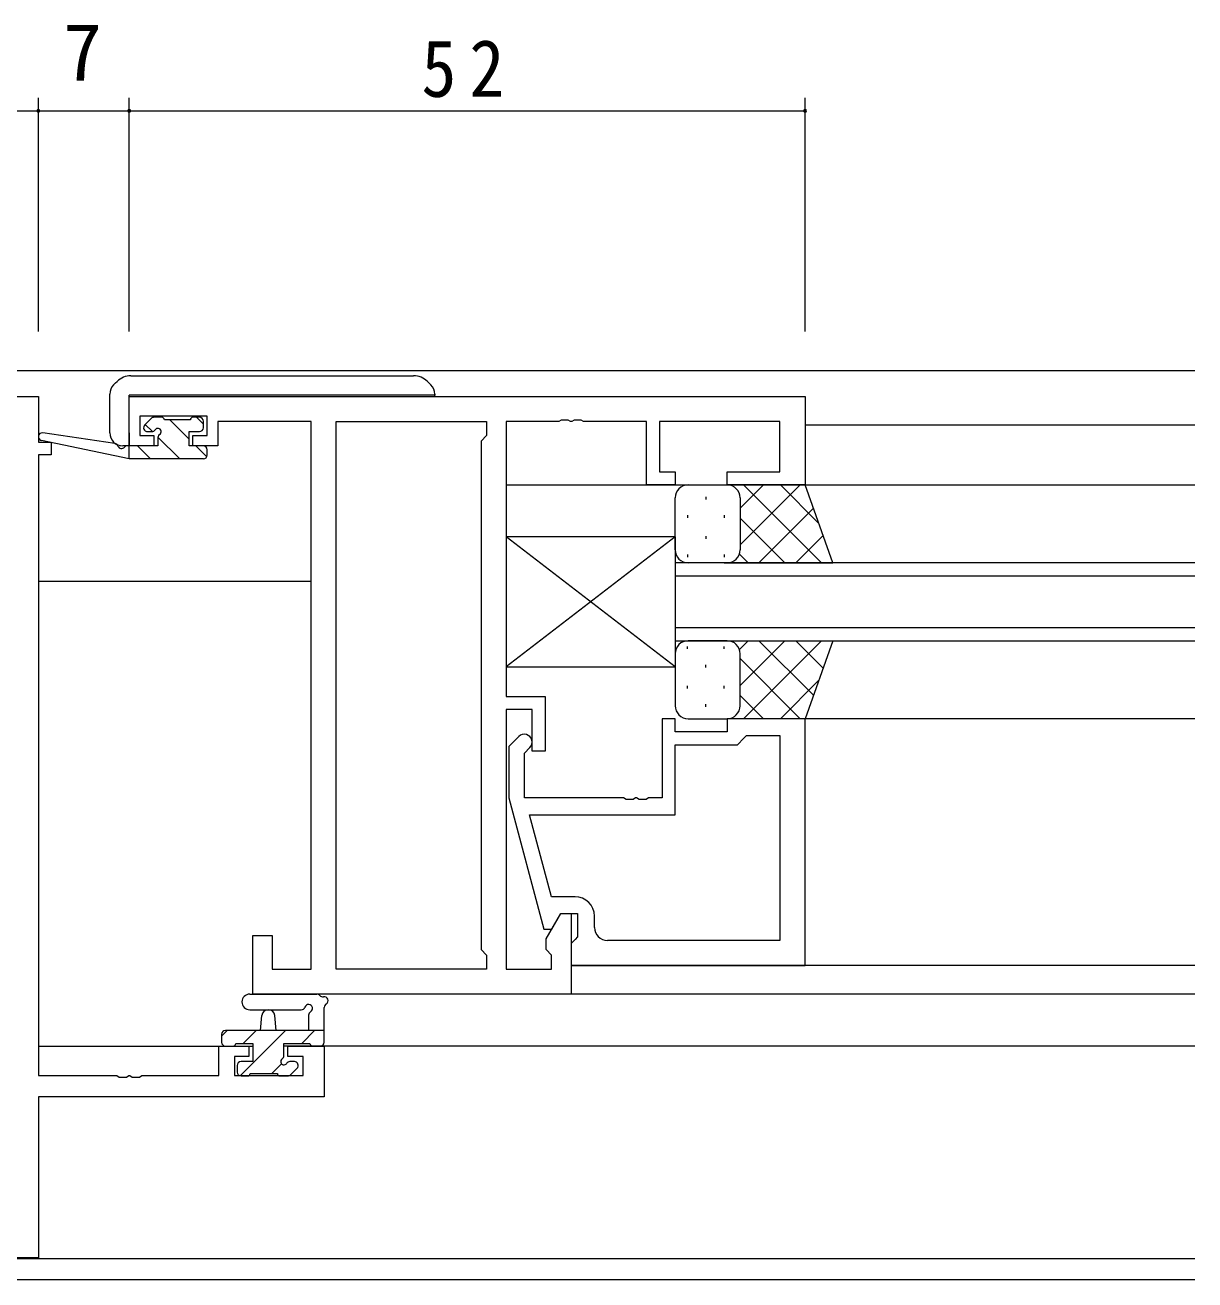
# Model space of a CAD drawing. Units: millimetres on the paper. Extents: x -397 to 397, y -282 to 282.
# Drawn here: x 140.1 to 230.1, y 11.8 to 108.4 of the extents above; entities that cross this region are included whole.
import ezdxf
from ezdxf.enums import TextEntityAlignment as Align

# ---------------------------------------------------------------- set-up
doc = ezdxf.new("R2010")
doc.units = ezdxf.units.MM
for name, color, linetype, lineweight in [('0-3_YKK_11', 7, 'Continuous', 18), ('0-4_YKK_12', 2, 'Continuous', 18), ('0-5_YKK_13', 4, 'Continuous', 18), ('0-6_YKK_D', 6, 'Continuous', 18)]:
    doc.layers.add(name, color=color, linetype=linetype, lineweight=lineweight)
doc.styles.add('ＭＳ ゴシック', font='')
doc.styles.get('ＭＳ ゴシック').set_extended_font_data('MS Gothic')

msp = doc.modelspace()

# ---------------------------------------------------------------- linework, layer by layer
at = {"layer": '0-3_YKK_11'}
for p, q in [((121.12, 79.847), (141.12, 79.847)), ((141.12, 79.847), (141.12, 76.347)), ((148.12, 76.047), (148.12, 79.847)), ((148.12, 79.847), (200.12, 79.847)), ((200.12, 79.847), (200.12, 73.047)), ((148.92, 78.347), (148.92, 76.847)), ((154.12, 78.347), (148.92, 78.347)), ((154.12, 76.847), (154.12, 78.347)), ((154.92, 77.917), (154.92, 77.117)), ((162.12, 77.917), (154.92, 77.917)), ((162.12, 35.777), (162.12, 77.917)), ((164.05, 35.777), (164.05, 77.917)), ((164.05, 77.917), (175.62, 77.917)), ((164.05, 35.777), (164.05, 77.917)), ((175.62, 77.917), (175.62, 76.847)), ((177.12, 77.917), (177.12, 56.747)), ((181.162, 77.917), (177.12, 77.917)), ((181.345, 78.037), (181.162, 77.917)), ((181.895, 78.037), (181.345, 78.037)), ((182.078, 77.917), (181.895, 78.037)), ((182.162, 77.917), (182.078, 77.917)), ((182.345, 78.037), (182.162, 77.917)), ((182.895, 78.037), (182.345, 78.037)), ((183.078, 77.917), (182.895, 78.037)), ((187.92, 77.917), (183.078, 77.917)), ((187.92, 73.047), (187.92, 77.917)), ((188.92, 77.917), (188.92, 74.047)), ((198.19, 77.917), (188.92, 77.917)), ((198.19, 74.047), (198.19, 77.917)), ((141.12, 76.347), (142.12, 76.347)), ((142.12, 76.347), (142.12, 75.347)), ((148.92, 76.847), (150.02, 76.847)), ((150.02, 76.847), (150.02, 76.047)), ((153.02, 76.847), (154.12, 76.847)), ((153.02, 76.047), (153.02, 76.847)), ((154.92, 77.117), (154.92, 76.047)), ((175.62, 76.847), (175.19, 76.417)), ((175.19, 76.417), (175.19, 37.277)), ((142.12, 75.347), (141.12, 75.347)), ((141.12, 75.347), (141.12, 27.577)), ((150.02, 76.047), (148.12, 76.047)), ((154.92, 76.047), (153.02, 76.047)), ((188.92, 74.047), (190.12, 74.047)), ((190.12, 74.047), (190.12, 73.047)), ((194.12, 74.047), (198.19, 74.047)), ((194.12, 73.047), (194.12, 74.047)), ((190.12, 73.047), (187.92, 73.047)), ((200.12, 73.047), (194.12, 73.047)), ((177.12, 56.747), (180.12, 56.747)), ((180.12, 56.747), (180.12, 52.547)), ((177.12, 55.747), (177.12, 35.777)), ((179.12, 55.747), (177.12, 55.747)), ((179.12, 52.547), (179.12, 55.747)), ((189.12, 55.047), (189.12, 48.947)), ((190.12, 55.047), (189.12, 55.047)), ((190.12, 54.047), (190.12, 55.047)), ((194.12, 55.047), (194.12, 54.047)), ((200.12, 55.047), (194.12, 55.047)), ((200.12, 36.047), (200.12, 55.047)), ((178.096, 53.671), (177.32, 52.896)), ((194.12, 54.047), (190.12, 54.047)), ((194.92, 53.047), (195.42, 53.547)), ((195.42, 53.547), (195.62, 53.747)), ((195.62, 53.747), (198.19, 53.747)), ((198.19, 53.747), (198.19, 37.977)), ((198.19, 53.747), (198.19, 37.977)), ((177.32, 52.896), (177.32, 48.95)), ((178.52, 52.399), (178.944, 52.823)), ((178.52, 48.947), (178.52, 52.399)), ((180.12, 52.547), (179.12, 52.547)), ((190.12, 53.047), (194.92, 53.047)), ((190.12, 47.647), (190.12, 53.047)), ((177.32, 48.95), (180.027, 38.847)), ((186.162, 48.947), (178.52, 48.947)), ((186.345, 48.827), (186.162, 48.947)), ((186.895, 48.827), (186.345, 48.827)), ((187.078, 48.947), (186.895, 48.827)), ((187.162, 48.947), (187.078, 48.947)), ((187.345, 48.827), (187.162, 48.947)), ((187.895, 48.827), (187.345, 48.827)), ((188.078, 48.947), (187.895, 48.827)), ((189.12, 48.947), (188.078, 48.947)), ((178.911, 47.647), (190.12, 47.647)), ((180.599, 41.347), (178.911, 47.647)), ((182.42, 41.347), (180.599, 41.347)), ((180.19, 38.09), (181.32, 40.047)), ((180.627, 38.847), (181.32, 40.047)), ((181.32, 40.047), (182.12, 40.047)), ((181.32, 40.047), (182.62, 40.047)), ((182.12, 40.047), (182.12, 33.847)), ((182.62, 40.047), (182.62, 38.247)), ((183.92, 38.977), (183.92, 39.847)), ((180.027, 38.847), (180.627, 38.847)), ((157.62, 38.347), (159.12, 38.347)), ((157.62, 33.847), (157.62, 38.347)), ((159.12, 38.347), (159.12, 35.777)), ((180.19, 37.277), (180.19, 38.09)), ((182.42, 38.047), (182.12, 37.747)), ((182.12, 37.747), (182.12, 36.047)), ((182.62, 38.247), (182.42, 38.047)), ((198.19, 37.977), (184.92, 37.977)), ((175.19, 37.277), (175.62, 36.847)), ((175.62, 36.847), (175.62, 35.777)), ((180.62, 36.847), (180.19, 37.277)), ((180.62, 35.777), (180.62, 36.847)), ((159.12, 35.777), (162.12, 35.777)), ((175.62, 35.777), (164.05, 35.777)), ((177.12, 35.777), (180.62, 35.777)), ((182.12, 36.047), (200.12, 36.047)), ((182.12, 33.847), (157.62, 33.847)), ((155.02, 29.847), (157.32, 29.847)), ((155.02, 27.577), (155.02, 29.847)), ((156.22, 29.047), (156.22, 27.577)), ((157.32, 29.047), (156.22, 29.047)), ((157.32, 29.847), (157.32, 29.047)), ((160.32, 29.847), (163.12, 29.847)), ((160.32, 29.047), (160.32, 29.847)), ((161.49, 29.047), (160.32, 29.047)), ((161.49, 27.577), (161.49, 29.047)), ((163.12, 29.847), (163.12, 25.947)), ((141.12, 27.577), (147.162, 27.577)), ((147.162, 27.577), (147.345, 27.457)), ((147.345, 27.457), (147.895, 27.457)), ((147.895, 27.457), (148.078, 27.577)), ((148.078, 27.577), (148.162, 27.577)), ((148.162, 27.577), (148.345, 27.457)), ((148.345, 27.457), (148.895, 27.457)), ((148.895, 27.457), (149.078, 27.577)), ((149.078, 27.577), (155.02, 27.577)), ((156.22, 27.577), (161.49, 27.577)), ((141.12, 25.947), (141.12, 13.547)), ((163.12, 25.947), (141.12, 25.947)), ((141.12, 13.547), (121.12, 13.547))]:
    msp.add_line(p, q, dxfattribs=at)
for centre, radius, start, end in [((178.52, 53.247), 0.6, 314.99999, 135.00001), ((182.42, 39.847), 1.5, 0.00001, 89.99999), ((184.92, 38.977), 1, 180.00001, 269.99999)]:
    msp.add_arc(centre, radius, start, end, dxfattribs=at)
at = {"layer": '0-4_YKK_12'}
for p, q in [((32.12, 81.847), (230.12, 81.847)), ((230.12, 77.647), (200.12, 77.647)), ((177.12, 73.047), (230.12, 73.047)), ((190.12, 67.048), (190.12, 61.048)), ((230.12, 67.048), (190.12, 67.048)), ((190.12, 66.048), (230.12, 66.048)), ((141.12, 65.647), (162.12, 65.647)), ((230.12, 62.048), (190.12, 62.048)), ((190.12, 61.048), (230.12, 61.048)), ((230.12, 55.047), (199.62, 55.047)), ((230.12, 36.047), (182.12, 36.047)), ((230.12, 33.847), (181.82, 33.847)), ((141.12, 29.847), (157.62, 29.847)), ((230.12, 29.847), (160.02, 29.847)), ((230.12, 13.477), (32.12, 13.477)), ((230.12, 11.847), (32.12, 11.847))]:
    msp.add_line(p, q, dxfattribs=at)
at = {"layer": '0-5_YKK_13'}
for p, q in [((148.241, 81.447), (148.291, 81.447)), ((148.291, 81.447), (154.998, 81.447)), ((154.998, 81.447), (169.998, 81.447)), ((146.913, 80.74), (147.066, 80.894)), ((147.066, 80.894), (147.18, 81.008)), ((171.059, 81.008), (171.327, 80.74)), ((146.62, 79.921), (146.62, 80.033)), ((146.62, 77.047), (146.62, 79.921)), ((148.12, 77.047), (148.12, 79.947)), ((155.62, 79.947), (148.12, 79.947)), ((156.62, 79.947), (155.62, 79.947)), ((170.62, 79.947), (157.62, 79.947)), ((171.62, 79.947), (170.62, 79.947)), ((171.62, 80.033), (171.62, 79.947)), ((171.62, 79.847), (171.62, 79.947)), ((150.62, 78.247), (150.02, 78.247)), ((153.52, 78.247), (153.02, 78.247)), ((153.82, 77.722), (153.295, 78.247)), ((149.808, 78.159), (149.308, 77.659)), ((149.901, 77.15), (149.35, 77.702)), ((152.82, 78.047), (150.82, 78.047)), ((152.72, 76.577), (151.25, 78.047)), ((153.82, 77.447), (153.82, 77.947)), ((148.122, 75.047), (141.361, 76.453)), ((147.008, 76.221), (141.466, 77.044)), ((149.52, 77.147), (149.859, 77.147)), ((150.32, 76.686), (150.32, 76.047)), ((152.004, 75.047), (150.323, 76.729)), ((152.72, 77.147), (153.52, 77.147)), ((152.72, 76.047), (152.72, 77.147)), ((148.034, 76.047), (147.62, 76.047)), ((148.122, 76.047), (148.035, 76.061)), ((148.122, 75.047), (148.122, 76.047)), ((150.32, 76.047), (148.122, 76.047)), ((149.759, 75.047), (148.759, 76.047)), ((153.82, 76.047), (152.72, 76.047)), ((154.087, 75.21), (153.25, 76.047)), ((154.12, 75.347), (154.12, 75.747)), ((153.82, 75.047), (148.122, 75.047)), ((191.123, 73.047), (194.123, 73.047)), ((200.123, 73.047), (194.123, 73.047)), ((195.123, 71.255), (196.915, 73.047)), ((195.123, 68.426), (199.744, 73.047)), ((195.392, 73.047), (201.392, 67.047)), ((198.22, 73.047), (201.181, 70.086)), ((202.266, 67.047), (200.123, 73.047)), ((190.123, 68.047), (190.123, 72.047)), ((192.487, 72.127), (192.487, 71.927)), ((195.123, 72.047), (195.123, 68.447)), ((195.123, 71.647), (195.123, 68.047)), ((191.072, 70.712), (191.072, 70.512)), ((193.902, 70.712), (193.902, 70.512)), ((196.572, 67.047), (200.768, 71.242)), ((195.123, 70.486), (198.563, 67.047)), ((190.12, 69.047), (177.12, 69.047)), ((177.12, 69.047), (177.12, 59.047)), ((190.12, 69.047), (177.12, 59.047)), ((190.12, 59.047), (177.12, 69.047)), ((190.12, 69.047), (190.12, 59.047)), ((192.487, 69.097), (192.487, 68.897)), ((199.4, 67.047), (201.512, 69.158)), ((191.072, 67.682), (191.072, 67.482)), ((193.902, 67.682), (193.902, 67.482)), ((195.067, 67.715), (195.735, 67.047)), ((194.123, 67.047), (191.123, 67.047)), ((193.902, 67.047), (202.266, 67.047)), ((194.123, 61.048), (191.123, 61.048)), ((193.902, 61.048), (202.266, 61.048)), ((195.067, 60.38), (195.735, 61.048)), ((195.123, 57.609), (198.563, 61.048)), ((195.392, 55.048), (201.392, 61.048)), ((196.572, 61.048), (200.768, 56.853)), ((199.4, 61.048), (201.512, 58.937)), ((202.266, 61.048), (200.123, 55.048)), ((190.123, 60.048), (190.123, 56.048)), ((191.072, 60.413), (191.072, 60.613)), ((193.902, 60.413), (193.902, 60.613)), ((195.123, 56.448), (195.123, 60.048)), ((177.12, 59.047), (190.12, 59.047)), ((192.487, 58.998), (192.487, 59.198)), ((195.123, 59.669), (199.744, 55.048)), ((195.123, 56.048), (195.123, 59.648)), ((198.22, 55.048), (201.181, 58.009)), ((191.072, 57.383), (191.072, 57.583)), ((193.902, 57.383), (193.902, 57.583)), ((192.487, 55.968), (192.487, 56.168)), ((195.123, 56.84), (196.915, 55.048)), ((191.123, 55.048), (194.123, 55.048)), ((200.123, 55.048), (194.123, 55.048)), ((157.392, 33.847), (162.554, 33.847)), ((157.392, 32.647), (161.353, 32.644)), ((158.22, 31.047), (158.322, 32.192)), ((159.42, 31.047), (159.318, 32.192)), ((161.92, 32.228), (161.92, 31.047)), ((163.12, 30.147), (163.12, 32.828)), ((155.649, 31.047), (155.22, 30.618)), ((163.12, 31.047), (155.52, 31.047)), ((160.139, 31.047), (156.648, 27.556)), ((157.894, 31.047), (156.894, 30.047)), ((162.384, 31.047), (161.384, 30.047)), ((155.22, 30.747), (155.22, 30.147)), ((156.32, 30.047), (157.62, 30.047)), ((157.62, 30.047), (157.62, 28.647)), ((160.02, 30.047), (162.02, 30.047)), ((160.02, 29.108), (160.02, 30.047)), ((155.52, 29.847), (156.12, 29.847)), ((162.22, 29.847), (162.82, 29.847)), ((156.42, 28.347), (156.42, 27.847)), ((157.62, 28.647), (156.72, 28.647)), ((159.826, 28.489), (159.084, 27.747)), ((160.82, 28.647), (160.481, 28.647)), ((160.532, 27.635), (161.032, 28.135)), ((156.72, 27.547), (157.22, 27.547)), ((157.42, 27.747), (159.52, 27.747)), ((159.72, 27.547), (160.32, 27.547))]:
    msp.add_line(p, q, dxfattribs=at)
for points in [[(157.62, 79.947), (157.327, 79.947), (156.664, 79.947), (156.62, 79.947)], [(148.12, 77.047), (148.12, 76.047), (148.034, 76.047)]]:
    msp.add_lwpolyline(points, dxfattribs=at)
for centre, radius, start, end in [((148.241, 79.947), 1.5, 90, 135), ((169.998, 79.947), 1.5, 45, 90), ((147.62, 80.033), 1, 135, 180), ((170.62, 80.033), 1, 0, 45), ((150.02, 77.947), 0.3, 90, 135), ((150.62, 78.047), 0.2, 0, 90), ((153.02, 78.047), 0.2, 90, 180), ((153.52, 77.947), 0.3, 0, 90), ((149.52, 77.447), 0.3, 135, 270), ((149.859, 77.447), 0.3, 270, 326.94427), ((150.32, 77.147), 0.25, 303.05573, 146.94427), ((153.52, 77.447), 0.3, 270, 0), ((141.422, 76.747), 0.3, 81.55064, 258.25019), ((147.62, 77.047), 1, 180, 270), ((150.62, 76.686), 0.3, 123.05573, 180), ((146.964, 75.924), 0.3, 21.55064, 81.55064), ((147.522, 76.144), 0.3, 201.55064, 320.80246), ((147.987, 75.765), 0.3, 80.80246, 140.80246), ((153.82, 75.747), 0.3, 0, 90), ((153.82, 75.347), 0.3, 270, 0), ((191.123, 72.047), 1, 90, 180), ((194.123, 72.047), 1, 0, 90), ((194.123, 72.047), 1, 0, 90), ((191.123, 68.047), 1, 180, 270), ((194.123, 68.047), 1, 270, 0), ((194.123, 68.047), 1, 270, 0), ((191.123, 60.048), 1, 90, 180), ((194.123, 60.048), 1, 0, 90), ((194.123, 60.048), 1, 0, 90), ((191.123, 56.048), 1, 180, 270), ((194.123, 56.048), 1, 270, 0), ((194.123, 56.048), 1, 270, 0), ((157.392, 33.247), 0.6, 89.95977, 269.95977), ((162.554, 33.547), 0.3, 40.52878, 90), ((161.353, 32.944), 0.3, 269.95977, 340.81024), ((161.92, 32.747), 0.3, 300, 160.81024), ((163.01, 33.937), 0.3, 220.52878, 280.52878), ((163.12, 33.347), 0.3, 300, 100.52878), ((163.42, 32.828), 0.3, 120, 180), ((158.82, 32.147), 0.5, 5.09207, 174.90793), ((162.22, 32.228), 0.3, 120, 180), ((155.52, 30.747), 0.3, 90, 180), ((155.52, 30.147), 0.3, 180, 270), ((156.12, 30.047), 0.2, 270, 0), ((162.22, 30.047), 0.2, 180, 270), ((162.82, 30.147), 0.3, 270, 0), ((159.72, 29.108), 0.3, 303.05573, 0), ((156.72, 28.347), 0.3, 90, 180), ((160.02, 28.647), 0.25, 123.05573, 326.94427), ((160.481, 28.347), 0.3, 90, 146.94427), ((160.82, 28.347), 0.3, 315, 90), ((156.72, 27.847), 0.3, 180, 270), ((157.22, 27.747), 0.2, 270, 0), ((159.72, 27.747), 0.2, 180, 270), ((160.32, 27.847), 0.3, 270, 315)]:
    msp.add_arc(centre, radius, start, end, dxfattribs=at)
at = {"layer": '0-6_YKK_D'}
for p, q in [((141.12, 84.847), (141.12, 102.847)), ((141.12, 84.847), (141.12, 102.847)), ((148.12, 84.847), (148.12, 102.847)), ((148.12, 84.847), (148.12, 102.847)), ((200.12, 84.847), (200.12, 102.847)), ((121.12, 101.847), (141.12, 101.847)), ((141.12, 101.847), (148.12, 101.847)), ((148.12, 101.847), (200.12, 101.847))]:
    msp.add_line(p, q, dxfattribs=at)
for centre, start, end in [((141.12, 101.847), 0, 180), ((141.12, 101.847), 0, 180), ((141.12, 101.847), 180, 0), ((141.12, 101.847), 180, 0), ((148.12, 101.847), 0, 180), ((148.12, 101.847), 0, 180), ((148.12, 101.847), 180, 0), ((148.12, 101.847), 180, 0), ((200.12, 101.847), 0, 180), ((200.12, 101.847), 180, 0)]:
    msp.add_arc(centre, 0.106, start, end, dxfattribs=at)

# ---------------------------------------------------------------- texts
at = {"layer": '0-6_YKK_D', "color": 7, "style": 'ＭＳ ゴシック'}
msp.add_text('7', height=4.399, dxfattribs=at).set_placement((143.02, 102.847), align=Align.BOTTOM_LEFT)
at = {"layer": '0-6_YKK_D', "color": 7, "insert": (170.6, 102.847), "char_height": 4.399, "attachment_point": 7, "style": 'ＭＳ ゴシック'}
msp.add_mtext('\\T1.37;\\W0.9;52', dxfattribs=at)

doc.saveas('drawing.dxf')
